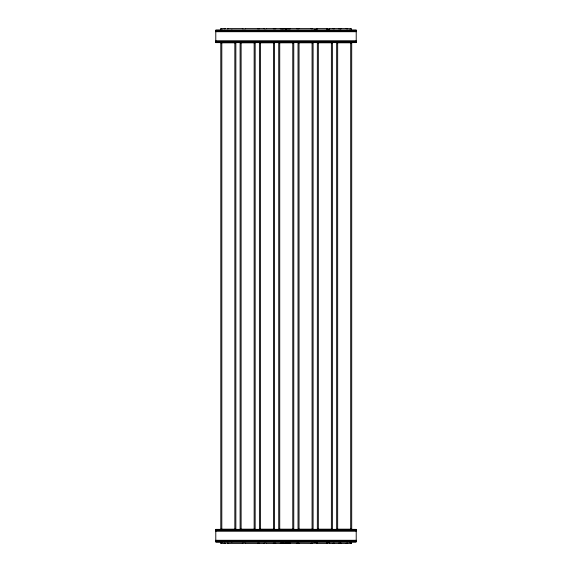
<?xml version="1.0" encoding="UTF-8"?>
<svg xmlns="http://www.w3.org/2000/svg" width="572" height="572" viewBox="0 0 572 572"><rect width="100%" height="100%" fill="white"/><g stroke="black" fill="none" stroke-linecap="round" stroke-linejoin="round"><path stroke-width="0.86" d="M351.194 543.307L351.201 542.02M286 29.98L286.079 28.6L312.276 28.6M280.266 543.271L290.34 543.286L286.029 543.364L286 542.02M346.11 28.693L351.072 28.6M351.187 30.03L351.151 28.629M220.835 28.643L220.906 30.102M280.266 28.729L290.34 28.714L286.079 28.6M221.214 30.638L222.408 30.102M339.074 30.638L340.261 30.102M232.926 541.362L231.739 541.899M350.786 541.362L349.592 541.899M282.296 28.636L285.95 28.614M351.137 543.386L351.194 541.984M285.936 543.393L282.353 543.4M220.906 541.899L220.835 543.357M220.892 28.607L225.768 28.6M285.221 543.286L312.276 543.4M283.362 28.714L280.78 28.714M280.78 543.286L283.362 543.286M226.877 28.6L242.871 28.6M245.502 28.6L264.207 28.6M266.323 28.6L280.938 28.6M316.702 28.6L327.141 28.6M329.629 28.6L345.903 28.6M224.253 28.729L225.168 28.729M227.17 28.729L228.264 28.729M242.306 28.729L245.61 28.729M257.45 28.729L259.574 28.729M263.964 28.729L266.23 28.729M273.302 28.729L275.754 28.729M296.668 28.729L299.084 28.729M310.996 28.729L317.303 28.729M326.555 28.729L329.694 28.729M332.968 28.729L334.498 28.729M338.409 28.729L339.518 28.729M340.075 28.729L341.334 28.729M346.754 28.729L347.662 28.729M314.285 29.98L317.303 29.98M326.555 29.98L329.694 29.98M215.787 30.244L356.213 30.244L215.787 30.137L215.787 42.635L356.213 42.607L356.213 30.116M215.787 30.409L356.213 30.323M215.787 30.516L356.213 30.516M215.787 30.638L356.213 30.638M215.787 30.766L356.213 30.766M215.787 30.909L356.213 30.909M215.787 31.06L356.213 31.06M215.787 31.217L356.213 31.217M215.787 31.374L356.213 31.374M215.787 31.539L356.213 31.539M215.787 31.71L356.213 31.71M215.787 41.041L356.213 41.041M215.787 41.205L356.213 41.205M215.787 41.37L356.213 41.37M215.787 41.534L356.213 41.534M215.787 41.692L356.213 41.692M215.787 41.842L356.213 41.842M215.787 41.978L356.213 41.978M215.787 42.113L356.213 42.113M215.787 42.335L356.213 42.228M215.787 42.428L356.213 42.428M215.787 42.507L356.213 42.564M220.799 42.764L235.85 42.764L235.85 529.236L220.799 529.236M215.787 529.493L356.213 529.436M215.787 529.572L356.213 529.572M215.787 529.665L356.213 529.665M215.787 529.772L356.213 529.772M215.787 529.886L356.213 529.886M215.787 530.022L356.213 530.022M215.787 530.158L356.213 530.158M215.787 530.308L356.213 530.308M215.787 530.466L356.213 530.466M215.787 530.63L356.213 530.63M215.787 530.795L356.213 530.795M215.787 530.959L356.213 530.959M215.787 540.29L356.213 540.29M215.787 540.461L356.213 540.461M215.787 540.626L356.213 540.626M215.787 540.783L356.213 540.783M215.787 540.94L356.213 540.94M215.787 541.091L356.213 541.091M215.787 541.234L356.213 541.234M215.787 541.362L356.213 541.362M215.787 541.484L356.213 541.484M215.787 541.591L356.213 541.591M215.787 541.677L356.213 541.755L215.787 541.884L215.787 529.365L356.213 529.365L356.213 541.884L215.787 541.899M314.285 542.02L317.303 542.02M326.555 542.02L329.694 542.02M224.253 543.271L225.168 543.271M227.17 543.271L228.264 543.271M242.306 543.271L245.61 543.271M257.45 543.271L259.574 543.271M263.964 543.271L266.23 543.271M273.302 543.271L275.754 543.271M296.668 543.271L299.084 543.271M310.996 543.271L317.303 543.271M326.555 543.271L329.694 543.271M332.968 543.271L334.498 543.271M338.409 543.271L339.518 543.271M340.075 543.271L341.334 543.271M346.754 543.271L347.662 543.271M220.906 543.4L225.768 543.4M226.877 543.4L242.871 543.4M245.502 543.4L264.207 543.4M266.323 543.4L280.938 543.4M316.702 543.4L327.141 543.4M329.629 543.4L345.903 543.4M351.072 543.4L346.117 543.328M285.221 28.714L286 28.729M349.592 30.102L350.786 30.638M231.739 30.102L232.926 30.638M340.261 541.899L339.074 541.362M222.408 541.899L221.214 541.362M350.693 42.764L350.693 529.236M337.659 42.764L337.659 529.236M331.388 42.764L331.388 529.236M318.347 42.764L318.347 529.236M312.076 42.764L312.076 529.236M299.042 42.764L299.042 529.236M292.771 42.764L292.771 529.236M279.729 42.764L279.729 529.236M273.459 42.764L273.459 529.236M260.424 42.764L260.424 529.236M254.154 42.764L254.154 529.236M241.112 42.764L241.112 529.236M234.842 42.764L234.842 529.236M221.807 42.764L221.807 529.236M220.799 42.257L220.799 529.743M255.155 42.764L240.111 42.764L240.111 529.236L255.155 529.236L255.155 42.764M274.467 42.764L259.416 42.764L259.416 529.236L274.467 529.236L274.467 42.764M293.772 42.764L278.728 42.764L278.728 529.236L293.772 529.236L293.772 42.764M313.084 42.764L298.033 42.764L298.033 529.236L313.084 529.236L313.084 42.764M332.389 42.764L317.346 42.764L317.346 529.236L332.389 529.236L332.389 42.764M351.701 42.764L336.651 42.764L336.651 529.236L351.701 529.236L351.701 42.764"/></g></svg>
